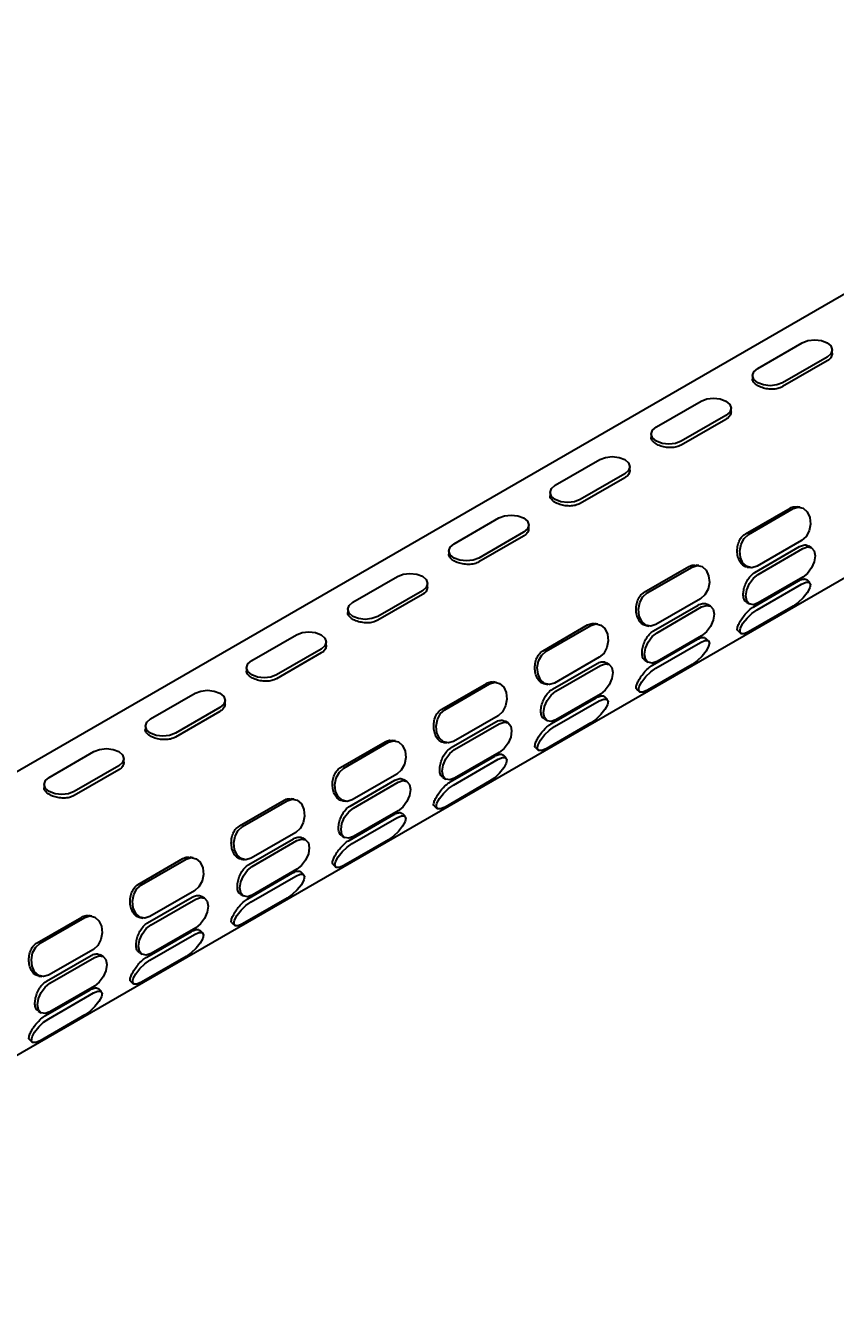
# Model space of a CAD drawing. Extents: x 0 to 2043, y 0 to 1272.
# Drawn here: x 1257.3 to 1372.7, y 874.4 to 1057.9 of the extents above; entities that cross this region are included whole.
import ezdxf

# ---------------------------------------------------------------- set-up
doc = ezdxf.new("R2010")
doc.units = 0
doc.header["$LTSCALE"] = 10
doc.header["$MEASUREMENT"] = 0
doc.header["$PDMODE"] = 3
doc.header["$PDSIZE"] = -10
doc.layers.get('0').update_dxf_attribs({"linetype": 'CONTINUOUS'})
doc.layers.get('DEFPOINTS').update_dxf_attribs({"linetype": 'CONTINUOUS'})
doc.styles.add('Daelim Dimension', font='')
doc.styles.get('Daelim Dimension').set_extended_font_data('나눔고딕')
doc.dimstyles.new('DEFAULT', dxfattribs={"dimscale": 2, "dimtxt": 2, "dimasz": 2, "dimexe": 0, "dimexo": 2, "dimgap": 1, "dimtad": 1, "dimdec": 0, "dimzin": 9, "dimdsep": 46, "dimtxsty": 'Daelim Dimension', "dimcen": 0.5, "dimclrd": 5, "dimclre": 5, "dimclrt": 256, "dimadec": 1, "dimazin": 0, "dimtfac": 1, "dimtdec": 0, "dimtix": 1, "dimtmove": 0, "dimatfit": 3, "dimfxl": 1, "dimtolj": 1, "dimtzin": 1, "dimlwd": 9, "dimlwe": 9, "dimarcsym": 0})

# ---------------------------------------------------------------- blocks, each defined once
blk = doc.blocks.new('*D13')
at = {"color": 5, "linetype": 'ByBlock', "lineweight": 9, "ltscale": 0.5, "transparency": 16777216}
for p, q in [((1430.47, 1133.97), (1430.47, 1120.71)), ((1707.92, 1133.97), (1707.92, 1120.71)), ((1434.47, 1120.71), (1703.92, 1120.71))]:
    blk.add_line(p, q, dxfattribs=at)
at = {"color": 5, "lineweight": 9, "transparency": 16777216}
for p, q in [((304.4, 878.45), (304.4, 964.57)), ((308.4, 964.57), (557.4, 964.57)), ((561.4, 882.01), (561.4, 964.57))]:
    blk.add_line(p, q, dxfattribs=at)
at = {"color": 5, "ltscale": 0.5, "transparency": 16777216}
for points in [[(1434.47, 1121.38), (1434.47, 1120.05), (1430.47, 1120.71)], [(1703.92, 1121.38), (1703.92, 1120.05), (1707.92, 1120.71)]]:
    blk.add_solid(points, dxfattribs=at)
at = {"color": 5, "transparency": 16777216}
for points in [[(308.4, 965.24), (308.4, 963.9), (304.4, 964.57)], [(557.4, 965.24), (557.4, 963.9), (561.4, 964.57)]]:
    blk.add_solid(points, dxfattribs=at)
at = {"layer": 'DEFPOINTS', "color": 0, "ltscale": 0.5, "transparency": 16777216}
for p in [(1430.47, 1137.97), (1707.92, 1137.97), (1707.92, 1120.71)]:
    blk.add_point(p, dxfattribs=at)
at = {"layer": 'DEFPOINTS', "color": 0, "transparency": 16777216}
for p in [(561.4, 964.57), (561.4, 878.01), (304.4, 874.45)]:
    blk.add_point(p, dxfattribs=at)
at = {"ltscale": 0.5, "transparency": 16777216, "insert": (1569.19, 1124.99), "char_height": 4, "attachment_point": 5, "style": 'Daelim Dimension'}
blk.add_mtext('\\A1;277.4', dxfattribs=at)
at = {"color": 7, "transparency": 16777216, "insert": (432.9, 977.46), "char_height": 20, "attachment_point": 5, "style": 'Daelim Dimension'}
blk.add_mtext('\\A1;257', dxfattribs=at)

msp = doc.modelspace()

# ---------------------------------------------------------------- linework, layer by layer
at = {"color": 7, "linetype": 'Continuous', "lineweight": 25}
for p, q in [((1395.31, 1031.93), (1222.31, 932.06)), ((1361.59, 1009), (1367.95, 1012.67)), ((1372.22, 1011.17), (1372.22, 1011.65)), ((1371.49, 1010.63), (1365.13, 1006.96)), ((1371.49, 1010.08), (1365.13, 1006.41)), ((1360.86, 1007.98), (1360.86, 1007.5)), ((1347.16, 1000.67), (1353.53, 1004.35)), ((1357.8, 1002.85), (1357.8, 1003.33)), ((1239.81, 901.75), (1412.81, 1001.62)), ((1357.06, 1002.31), (1350.7, 998.63)), ((1357.06, 1001.75), (1350.7, 998.08)), ((1346.43, 999.65), (1346.43, 999.17)), ((1332.74, 992.35), (1339.1, 996.02)), ((1343.37, 994.52), (1343.37, 995)), ((1342.64, 993.98), (1336.28, 990.31)), ((1342.64, 993.42), (1336.28, 989.75)), ((1332.01, 991.32), (1332.01, 990.84)), ((1359.84, 985.42), (1366.2, 989.09)), ((1360.29, 985.35), (1366.65, 989.02)), ((1367.65, 989.22), (1367.23, 989.29)), ((1318.31, 984.02), (1324.68, 987.69)), ((1328.21, 985.65), (1321.85, 981.98)), ((1328.21, 985.1), (1321.85, 981.42)), ((1328.95, 986.19), (1328.95, 986.67)), ((1361.18, 979.93), (1367.55, 983.6)), ((1367.86, 984.49), (1361.5, 980.81)), ((1361.66, 979.65), (1368.03, 983.32)), ((1369.28, 983.45), (1368.86, 983.69)), ((1317.58, 983), (1317.58, 982.52)), ((1345.41, 977.09), (1351.78, 980.76)), ((1345.86, 977.02), (1352.23, 980.69)), ((1353.22, 980.9), (1352.8, 980.96)), ((1360.09, 980.68), (1360.51, 980.61)), ((1303.89, 975.69), (1310.25, 979.36)), ((1314.52, 977.86), (1314.52, 978.34)), ((1361.05, 975.04), (1367.41, 978.72)), ((1361.5, 974.59), (1367.86, 978.27)), ((1368.03, 979.24), (1361.66, 975.57)), ((1369.03, 978.47), (1368.65, 978.85)), ((1313.79, 977.32), (1307.43, 973.65)), ((1313.79, 976.77), (1307.43, 973.1)), ((1353.44, 976.16), (1347.07, 972.48)), ((1303.16, 974.67), (1303.16, 974.19)), ((1346.76, 971.6), (1353.12, 975.27)), ((1347.24, 971.32), (1353.6, 975)), ((1354.85, 975.12), (1354.43, 975.36)), ((1360, 975.68), (1360.41, 975.44)), ((1366.66, 975.13), (1360.29, 971.45)), ((1330.99, 968.76), (1337.35, 972.44)), ((1331.44, 968.69), (1337.8, 972.37)), ((1338.8, 972.57), (1338.38, 972.63)), ((1345.66, 972.35), (1346.08, 972.28)), ((1289.46, 967.36), (1295.83, 971.04)), ((1346.62, 966.72), (1352.99, 970.39)), ((1353.6, 970.91), (1347.24, 967.24)), ((1354.6, 970.14), (1354.22, 970.52)), ((1358.75, 971.63), (1359.13, 971.25)), ((1299.36, 969), (1293, 965.32)), ((1300.1, 969.54), (1300.1, 970.02)), ((1347.08, 966.27), (1353.44, 969.94)), ((1299.36, 968.44), (1293, 964.77)), ((1332.33, 963.27), (1338.7, 966.95)), ((1339.01, 967.83), (1332.65, 964.16)), ((1332.81, 963), (1339.18, 966.67)), ((1340.43, 966.79), (1340.01, 967.03)), ((1345.57, 967.36), (1345.99, 967.12)), ((1352.23, 966.8), (1345.87, 963.13)), ((1288.73, 966.34), (1288.73, 965.86)), ((1316.56, 960.44), (1322.93, 964.11)), ((1317.01, 960.36), (1323.38, 964.04)), ((1324.37, 964.24), (1323.95, 964.31)), ((1331.24, 964.02), (1331.66, 963.95)), ((1344.33, 963.3), (1344.71, 962.93)), ((1275.04, 959.04), (1281.4, 962.71)), ((1285.67, 961.21), (1285.67, 961.69)), ((1332.2, 958.39), (1338.56, 962.06)), ((1332.65, 957.94), (1339.01, 961.61)), ((1339.18, 962.59), (1332.81, 958.91)), ((1340.18, 961.81), (1339.8, 962.19)), ((1284.94, 960.67), (1278.58, 957)), ((1284.94, 960.11), (1278.58, 956.44)), ((1324.59, 959.5), (1318.22, 955.83)), ((1274.31, 958.02), (1274.31, 957.53)), ((1317.91, 954.95), (1324.27, 958.62)), ((1318.39, 954.67), (1324.75, 958.34)), ((1326, 958.47), (1325.58, 958.71)), ((1331.15, 959.03), (1331.56, 958.79)), ((1337.81, 958.47), (1331.44, 954.8)), ((1302.14, 952.11), (1308.5, 955.78)), ((1302.59, 952.04), (1308.95, 955.71)), ((1309.95, 955.91), (1309.53, 955.98)), ((1316.81, 955.69), (1317.23, 955.63)), ((1260.61, 950.71), (1266.98, 954.38)), ((1324.75, 954.26), (1318.39, 950.59)), ((1325.75, 953.49), (1325.37, 953.86)), ((1329.9, 954.98), (1330.28, 954.6)), ((1270.51, 952.34), (1264.15, 948.67)), ((1271.25, 952.88), (1271.25, 953.36)), ((1317.77, 950.06), (1324.14, 953.74)), ((1318.23, 949.61), (1324.59, 953.29)), ((1270.51, 951.79), (1264.15, 948.11)), ((1303.48, 946.62), (1309.85, 950.29)), ((1310.16, 951.18), (1303.8, 947.5)), ((1311.58, 950.14), (1311.16, 950.38)), ((1316.72, 950.7), (1317.14, 950.46)), ((1323.38, 950.15), (1317.02, 946.47)), ((1259.88, 949.69), (1259.88, 949.21)), ((1303.96, 946.34), (1310.33, 950.01)), ((1287.71, 943.78), (1294.08, 947.45)), ((1288.16, 943.71), (1294.53, 947.38)), ((1295.52, 947.59), (1295.1, 947.65)), ((1302.39, 947.37), (1302.81, 947.3)), ((1315.48, 946.65), (1315.86, 946.27)), ((1303.35, 941.73), (1309.71, 945.41)), ((1303.8, 941.28), (1310.16, 944.96)), ((1310.33, 945.93), (1303.96, 942.26)), ((1311.33, 945.16), (1310.95, 945.54)), ((1295.74, 942.85), (1289.37, 939.18)), ((1289.06, 938.29), (1295.42, 941.96)), ((1289.54, 938.01), (1295.9, 941.69)), ((1297.15, 941.81), (1296.73, 942.05)), ((1302.3, 942.37), (1302.71, 942.13)), ((1308.96, 941.82), (1302.59, 938.15)), ((1273.29, 935.45), (1279.65, 939.13)), ((1281.1, 939.26), (1280.68, 939.32)), ((1273.74, 935.38), (1280.1, 939.06)), ((1287.96, 939.04), (1288.38, 938.97)), ((1295.9, 937.6), (1289.54, 933.93)), ((1301.05, 938.32), (1301.43, 937.94)), ((1288.92, 933.41), (1295.29, 937.08)), ((1289.38, 932.96), (1295.74, 936.63)), ((1296.9, 936.83), (1296.52, 937.21)), ((1274.63, 929.96), (1281, 933.64)), ((1281.31, 934.52), (1274.95, 930.85)), ((1282.73, 933.48), (1282.31, 933.72)), ((1287.87, 934.05), (1288.29, 933.81)), ((1275.11, 929.69), (1281.48, 933.36)), ((1294.53, 933.49), (1288.17, 929.82)), ((1258.86, 927.13), (1265.23, 930.8)), ((1259.31, 927.06), (1265.68, 930.73)), ((1266.67, 930.93), (1266.25, 931)), ((1273.54, 930.71), (1273.96, 930.65)), ((1286.63, 929.99), (1287.01, 929.62)), ((1274.5, 925.08), (1280.86, 928.75)), ((1274.95, 924.63), (1281.31, 928.3)), ((1281.48, 929.28), (1275.11, 925.6)), ((1282.48, 928.5), (1282.1, 928.88)), ((1260.21, 921.64), (1266.57, 925.31)), ((1266.89, 926.19), (1260.52, 922.52)), ((1260.69, 921.36), (1267.05, 925.03)), ((1268.3, 925.16), (1267.88, 925.4)), ((1273.45, 925.72), (1273.86, 925.48)), ((1280.11, 925.16), (1273.74, 921.49)), ((1259.11, 922.38), (1259.53, 922.32)), ((1267.05, 920.95), (1260.69, 917.28)), ((1272.2, 921.67), (1272.58, 921.29)), ((1260.07, 916.75), (1266.44, 920.43)), ((1260.53, 916.3), (1266.89, 919.98)), ((1268.05, 920.18), (1267.67, 920.55)), ((1259.02, 917.39), (1259.44, 917.15)), ((1265.68, 916.84), (1259.32, 913.16)), ((1257.78, 913.34), (1258.16, 912.96))]:
    msp.add_line(p, q, dxfattribs=at)
at = {"color": 7, "linetype": 'Continuous', "lineweight": 25, "flags": 128}
for points in [[(1367.95, 1012.67), (1368.76, 1012.99), (1369.72, 1013.1), (1370.68, 1012.99), (1371.49, 1012.67), (1372.03, 1012.21), (1372.22, 1011.65), (1372.03, 1011.1), (1371.49, 1010.63)], [(1365.13, 1006.96), (1364.31, 1006.65), (1363.36, 1006.54), (1362.4, 1006.65), (1361.59, 1006.96), (1361.05, 1007.43), (1360.86, 1007.98), (1361.05, 1008.53), (1361.59, 1009)], [(1353.53, 1004.35), (1354.34, 1004.66), (1355.3, 1004.77), (1356.25, 1004.66), (1357.06, 1004.35), (1357.61, 1003.88), (1357.8, 1003.33), (1357.61, 1002.77), (1357.06, 1002.31)], [(1350.7, 998.63), (1349.89, 998.32), (1348.93, 998.21), (1347.98, 998.32), (1347.16, 998.63), (1346.62, 999.1), (1346.43, 999.65), (1346.62, 1000.2), (1347.16, 1000.67)], [(1339.1, 996.02), (1339.91, 996.33), (1340.87, 996.44), (1341.83, 996.33), (1342.64, 996.02), (1343.18, 995.55), (1343.37, 995), (1343.18, 994.45), (1342.64, 993.98)], [(1336.28, 990.31), (1335.46, 989.99), (1334.51, 989.88), (1333.55, 989.99), (1332.74, 990.3), (1332.2, 990.77), (1332.01, 991.33), (1332.2, 991.88), (1332.74, 992.35)], [(1366.65, 989.02), (1367.38, 989.24), (1368.08, 989.08), (1368.66, 988.56), (1369.03, 987.77), (1369.12, 986.83), (1368.94, 985.87), (1368.49, 985.05), (1367.86, 984.49)], [(1324.68, 987.69), (1325.49, 988), (1326.45, 988.11), (1327.4, 988.01), (1328.21, 987.69), (1328.76, 987.22), (1328.95, 986.67), (1328.76, 986.12), (1328.21, 985.65)], [(1361.5, 980.81), (1360.78, 980.59), (1360.07, 980.75), (1359.49, 981.27), (1359.13, 982.06), (1359.03, 983), (1359.22, 983.96), (1359.66, 984.78), (1360.29, 985.35)], [(1321.85, 981.98), (1321.04, 981.67), (1320.08, 981.56), (1319.13, 981.66), (1318.31, 981.98), (1317.77, 982.45), (1317.58, 983), (1317.77, 983.55), (1318.31, 984.02)], [(1368.03, 983.32), (1368.7, 983.56), (1369.28, 983.45), (1369.66, 983.01), (1369.79, 982.3), (1369.66, 981.44), (1369.28, 980.56), (1368.7, 979.79), (1368.03, 979.24)], [(1310.25, 979.36), (1311.06, 979.68), (1312.02, 979.79), (1312.98, 979.68), (1313.79, 979.37), (1314.33, 978.9), (1314.52, 978.34), (1314.33, 977.79), (1313.79, 977.32)], [(1352.23, 980.69), (1352.95, 980.91), (1353.66, 980.75), (1354.24, 980.24), (1354.6, 979.45), (1354.7, 978.5), (1354.51, 977.54), (1354.07, 976.72), (1353.44, 976.16)], [(1361.66, 975.57), (1360.99, 975.33), (1360.41, 975.44), (1360.03, 975.88), (1359.9, 976.59), (1360.03, 977.45), (1360.41, 978.33), (1360.99, 979.1), (1361.66, 979.65)], [(1367.86, 978.27), (1368.5, 978.54), (1368.94, 978.53), (1369.12, 978.24), (1369.03, 977.72), (1368.66, 977.04), (1368.08, 976.31), (1367.38, 975.64), (1366.66, 975.13)], [(1347.07, 972.48), (1346.35, 972.27), (1345.65, 972.43), (1345.07, 972.94), (1344.7, 973.73), (1344.6, 974.68), (1344.79, 975.63), (1345.23, 976.46), (1345.86, 977.02)], [(1307.43, 973.65), (1306.61, 973.34), (1305.66, 973.23), (1304.7, 973.34), (1303.89, 973.65), (1303.35, 974.12), (1303.16, 974.67), (1303.35, 975.22), (1303.89, 975.69)], [(1353.6, 975), (1354.28, 975.23), (1354.85, 975.12), (1355.24, 974.68), (1355.37, 973.98), (1355.24, 973.12), (1354.85, 972.23), (1354.28, 971.46), (1353.6, 970.91)], [(1360.29, 971.45), (1359.66, 971.18), (1359.22, 971.19), (1359.03, 971.48), (1359.13, 972), (1359.49, 972.68), (1360.07, 973.41), (1360.78, 974.08), (1361.5, 974.59)], [(1337.8, 972.37), (1338.53, 972.58), (1339.23, 972.42), (1339.81, 971.91), (1340.18, 971.12), (1340.27, 970.17), (1340.09, 969.22), (1339.64, 968.39), (1339.01, 967.83)], [(1295.83, 971.04), (1296.64, 971.35), (1297.6, 971.46), (1298.55, 971.35), (1299.36, 971.04), (1299.91, 970.57), (1300.1, 970.02), (1299.91, 969.47), (1299.36, 969)], [(1347.24, 967.24), (1346.56, 967), (1345.99, 967.12), (1345.61, 967.56), (1345.47, 968.26), (1345.6, 969.12), (1345.99, 970), (1346.56, 970.78), (1347.24, 971.32)], [(1332.65, 964.16), (1331.93, 963.94), (1331.22, 964.1), (1330.64, 964.61), (1330.28, 965.4), (1330.18, 966.35), (1330.37, 967.31), (1330.81, 968.13), (1331.44, 968.69)], [(1353.44, 969.94), (1354.07, 970.21), (1354.51, 970.2), (1354.7, 969.91), (1354.6, 969.39), (1354.24, 968.71), (1353.66, 967.98), (1352.95, 967.31), (1352.23, 966.8)], [(1293, 965.32), (1292.19, 965.01), (1291.23, 964.9), (1290.28, 965.01), (1289.46, 965.32), (1288.92, 965.79), (1288.73, 966.34), (1288.92, 966.9), (1289.46, 967.36)], [(1339.18, 966.67), (1339.85, 966.9), (1340.43, 966.79), (1340.81, 966.35), (1340.94, 965.65), (1340.81, 964.79), (1340.43, 963.91), (1339.85, 963.13), (1339.18, 962.59)], [(1345.87, 963.13), (1345.24, 962.86), (1344.79, 962.87), (1344.61, 963.15), (1344.7, 963.68), (1345.07, 964.35), (1345.65, 965.09), (1346.35, 965.76), (1347.08, 966.27)], [(1281.4, 962.71), (1282.21, 963.02), (1283.17, 963.13), (1284.13, 963.02), (1284.94, 962.71), (1285.48, 962.24), (1285.67, 961.69), (1285.48, 961.14), (1284.94, 960.67)], [(1323.38, 964.04), (1324.1, 964.26), (1324.81, 964.1), (1325.39, 963.58), (1325.75, 962.79), (1325.85, 961.85), (1325.66, 960.89), (1325.22, 960.07), (1324.59, 959.5)], [(1332.81, 958.91), (1332.14, 958.68), (1331.56, 958.79), (1331.18, 959.23), (1331.05, 959.93), (1331.18, 960.79), (1331.56, 961.68), (1332.14, 962.45), (1332.81, 963)], [(1339.01, 961.61), (1339.65, 961.88), (1340.09, 961.88), (1340.27, 961.59), (1340.18, 961.06), (1339.81, 960.39), (1339.23, 959.66), (1338.53, 958.98), (1337.81, 958.47)], [(1318.22, 955.83), (1317.5, 955.61), (1316.8, 955.77), (1316.22, 956.29), (1315.85, 957.08), (1315.75, 958.02), (1315.94, 958.98), (1316.38, 959.8), (1317.01, 960.36)], [(1278.58, 957), (1277.76, 956.68), (1276.81, 956.57), (1275.85, 956.68), (1275.04, 957), (1274.5, 957.46), (1274.31, 958.02), (1274.5, 958.57), (1275.04, 959.04)], [(1324.75, 958.34), (1325.43, 958.58), (1326, 958.47), (1326.39, 958.02), (1326.52, 957.32), (1326.39, 956.46), (1326, 955.58), (1325.43, 954.81), (1324.75, 954.26)], [(1331.44, 954.8), (1330.81, 954.53), (1330.37, 954.54), (1330.18, 954.83), (1330.28, 955.35), (1330.64, 956.03), (1331.22, 956.76), (1331.93, 957.43), (1332.65, 957.94)], [(1308.95, 955.71), (1309.68, 955.93), (1310.38, 955.77), (1310.96, 955.25), (1311.33, 954.46), (1311.42, 953.52), (1311.24, 952.56), (1310.79, 951.74), (1310.16, 951.18)], [(1266.98, 954.38), (1267.79, 954.7), (1268.75, 954.81), (1269.7, 954.7), (1270.51, 954.38), (1271.06, 953.91), (1271.25, 953.36), (1271.06, 952.81), (1270.51, 952.34)], [(1318.39, 950.59), (1317.71, 950.35), (1317.14, 950.46), (1316.76, 950.9), (1316.62, 951.61), (1316.75, 952.47), (1317.14, 953.35), (1317.71, 954.12), (1318.39, 954.67)], [(1303.8, 947.5), (1303.08, 947.28), (1302.37, 947.45), (1301.79, 947.96), (1301.43, 948.75), (1301.33, 949.69), (1301.52, 950.65), (1301.96, 951.47), (1302.59, 952.04)], [(1324.59, 953.29), (1325.22, 953.56), (1325.66, 953.55), (1325.85, 953.26), (1325.75, 952.74), (1325.39, 952.06), (1324.81, 951.33), (1324.1, 950.66), (1323.38, 950.15)], [(1264.15, 948.67), (1263.34, 948.36), (1262.38, 948.25), (1261.43, 948.36), (1260.61, 948.67), (1260.07, 949.14), (1259.88, 949.69), (1260.07, 950.24), (1260.61, 950.71)], [(1310.33, 950.01), (1311, 950.25), (1311.58, 950.14), (1311.96, 949.7), (1312.09, 948.99), (1311.96, 948.13), (1311.58, 947.25), (1311, 946.48), (1310.33, 945.93)], [(1317.02, 946.47), (1316.39, 946.2), (1315.94, 946.21), (1315.76, 946.5), (1315.85, 947.02), (1316.22, 947.7), (1316.8, 948.43), (1317.5, 949.1), (1318.23, 949.61)], [(1294.53, 947.38), (1295.25, 947.6), (1295.96, 947.44), (1296.54, 946.93), (1296.9, 946.14), (1297, 945.19), (1296.81, 944.23), (1296.37, 943.41), (1295.74, 942.85)], [(1303.96, 942.26), (1303.29, 942.02), (1302.71, 942.13), (1302.33, 942.58), (1302.2, 943.28), (1302.33, 944.14), (1302.71, 945.02), (1303.29, 945.8), (1303.96, 946.34)], [(1310.16, 944.96), (1310.8, 945.23), (1311.24, 945.22), (1311.43, 944.93), (1311.33, 944.41), (1310.96, 943.73), (1310.38, 943), (1309.68, 942.33), (1308.96, 941.82)], [(1289.37, 939.18), (1288.65, 938.96), (1287.95, 939.12), (1287.37, 939.63), (1287, 940.42), (1286.9, 941.37), (1287.09, 942.32), (1287.53, 943.15), (1288.16, 943.71)], [(1295.9, 941.69), (1296.58, 941.92), (1297.15, 941.81), (1297.54, 941.37), (1297.67, 940.67), (1297.54, 939.81), (1297.15, 938.92), (1296.58, 938.15), (1295.9, 937.6)], [(1302.59, 938.15), (1301.96, 937.87), (1301.52, 937.88), (1301.33, 938.17), (1301.43, 938.69), (1301.79, 939.37), (1302.37, 940.1), (1303.08, 940.77), (1303.8, 941.28)], [(1280.1, 939.06), (1280.83, 939.27), (1281.53, 939.11), (1282.11, 938.6), (1282.48, 937.81), (1282.57, 936.86), (1282.39, 935.91), (1281.94, 935.08), (1281.31, 934.52)], [(1289.54, 933.93), (1288.86, 933.7), (1288.29, 933.81), (1287.91, 934.25), (1287.77, 934.95), (1287.9, 935.81), (1288.29, 936.69), (1288.86, 937.47), (1289.54, 938.01)], [(1295.74, 936.63), (1296.37, 936.9), (1296.81, 936.89), (1297, 936.6), (1296.9, 936.08), (1296.54, 935.4), (1295.96, 934.67), (1295.25, 934), (1294.53, 933.49)], [(1274.95, 930.85), (1274.23, 930.63), (1273.52, 930.79), (1272.94, 931.3), (1272.58, 932.09), (1272.48, 933.04), (1272.67, 934), (1273.11, 934.82), (1273.74, 935.38)], [(1281.48, 933.36), (1282.15, 933.6), (1282.73, 933.48), (1283.11, 933.04), (1283.25, 932.34), (1283.11, 931.48), (1282.73, 930.6), (1282.15, 929.82), (1281.48, 929.28)], [(1288.17, 929.82), (1287.54, 929.55), (1287.09, 929.56), (1286.91, 929.84), (1287, 930.37), (1287.37, 931.05), (1287.95, 931.78), (1288.65, 932.45), (1289.38, 932.96)], [(1265.68, 930.73), (1266.4, 930.95), (1267.11, 930.79), (1267.69, 930.27), (1268.05, 929.48), (1268.15, 928.54), (1267.96, 927.58), (1267.52, 926.76), (1266.89, 926.19)], [(1275.11, 925.6), (1274.44, 925.37), (1273.86, 925.48), (1273.48, 925.92), (1273.35, 926.62), (1273.48, 927.48), (1273.86, 928.37), (1274.44, 929.14), (1275.11, 929.69)], [(1281.31, 928.3), (1281.95, 928.57), (1282.39, 928.57), (1282.58, 928.28), (1282.48, 927.75), (1282.11, 927.08), (1281.53, 926.35), (1280.83, 925.67), (1280.11, 925.16)], [(1260.52, 922.52), (1259.8, 922.3), (1259.1, 922.46), (1258.52, 922.98), (1258.15, 923.77), (1258.06, 924.71), (1258.24, 925.67), (1258.68, 926.49), (1259.31, 927.06)], [(1267.05, 925.03), (1267.73, 925.27), (1268.3, 925.16), (1268.69, 924.72), (1268.82, 924.01), (1268.69, 923.15), (1268.3, 922.27), (1267.73, 921.5), (1267.05, 920.95)], [(1273.74, 921.49), (1273.11, 921.22), (1272.67, 921.23), (1272.48, 921.52), (1272.58, 922.04), (1272.94, 922.72), (1273.52, 923.45), (1274.23, 924.12), (1274.95, 924.63)], [(1260.69, 917.28), (1260.01, 917.04), (1259.44, 917.15), (1259.06, 917.59), (1258.92, 918.3), (1259.05, 919.16), (1259.44, 920.04), (1260.01, 920.81), (1260.69, 921.36)], [(1266.89, 919.98), (1267.52, 920.25), (1267.96, 920.24), (1268.15, 919.95), (1268.05, 919.43), (1267.69, 918.75), (1267.11, 918.02), (1266.4, 917.35), (1265.68, 916.84)], [(1259.32, 913.16), (1258.69, 912.89), (1258.24, 912.9), (1258.06, 913.19), (1258.15, 913.71), (1258.52, 914.39), (1259.1, 915.12), (1259.8, 915.79), (1260.53, 916.3)]]:
    msp.add_lwpolyline(points, dxfattribs=at)
at = {"color": 7, "linetype": 'Continuous', "lineweight": 25}
for points, knots in [([(1372.22, 1011.17), (1372.19, 1011), (1372.14, 1010.64), (1371.81, 1010.28), (1371.55, 1010.12), (1371.49, 1010.08)], [0, 0, 0, 0, 0.422874, 0.853045, 1, 1, 1, 1]), ([(1365.13, 1006.41), (1364.91, 1006.31), (1364.47, 1006.11), (1363.65, 1006.02), (1362.8, 1006.1), (1362.01, 1006.32), (1361.36, 1006.66), (1360.98, 1007.06), (1360.81, 1007.35), (1360.86, 1007.5), (1360.86, 1007.5)], [0, 0, 0, 0, 0.142194, 0.284353, 0.427427, 0.571112, 0.71381, 0.855477, 0.997646, 1, 1, 1, 1]), ([(1357.79, 1002.85), (1357.77, 1002.67), (1357.72, 1002.32), (1357.39, 1001.95), (1357.13, 1001.79), (1357.06, 1001.75)], [0, 0, 0, 0, 0.422874, 0.853045, 1, 1, 1, 1]), ([(1350.7, 998.08), (1350.48, 997.98), (1350.05, 997.78), (1349.22, 997.69), (1348.37, 997.77), (1347.58, 998), (1346.94, 998.33), (1346.55, 998.73), (1346.39, 999.02), (1346.43, 999.17), (1346.43, 999.17)], [0, 0, 0, 0, 0.1421943, 0.2843534, 0.4274275, 0.571112, 0.7138096, 0.8554773, 0.9976459, 1, 1, 1, 1]), ([(1343.37, 994.52), (1343.34, 994.34), (1343.29, 993.99), (1342.96, 993.63), (1342.7, 993.47), (1342.64, 993.42)], [0, 0, 0, 0, 0.422874, 0.853045, 1, 1, 1, 1]), ([(1336.28, 989.75), (1336.06, 989.65), (1335.62, 989.45), (1334.8, 989.37), (1333.95, 989.44), (1333.16, 989.67), (1332.51, 990), (1332.13, 990.4), (1331.96, 990.7), (1332.01, 990.84), (1332.01, 990.84)], [0, 0, 0, 0, 0.142194, 0.284353, 0.427427, 0.571112, 0.71381, 0.855477, 0.997646, 1, 1, 1, 1]), ([(1366.2, 989.09), (1366.41, 989.19), (1366.74, 989.35), (1367.09, 989.28), (1367.22, 989.26)], [0, 0, 0, 0, 0.622317, 1, 1, 1, 1]), ([(1328.94, 986.19), (1328.92, 986.02), (1328.87, 985.66), (1328.54, 985.3), (1328.28, 985.14), (1328.21, 985.1)], [0, 0, 0, 0, 0.422874, 0.853045, 1, 1, 1, 1]), ([(1360.09, 980.71), (1360.02, 980.71), (1359.74, 980.72), (1359.34, 981.03), (1358.94, 981.6), (1358.71, 982.35), (1358.65, 983.19), (1358.79, 984.03), (1359.12, 984.77), (1359.51, 985.21), (1359.77, 985.38), (1359.84, 985.42)], [0, 0, 0, 0, 0.050547, 0.180011, 0.310028, 0.439151, 0.567342, 0.695987, 0.825775, 0.955637, 1, 1, 1, 1]), ([(1367.55, 983.6), (1367.74, 983.69), (1368.14, 983.86), (1368.61, 983.85), (1368.79, 983.7), (1368.84, 983.66)], [0, 0, 0, 0, 0.426778, 0.853451, 1, 1, 1, 1]), ([(1321.85, 981.42), (1321.63, 981.32), (1321.2, 981.12), (1320.37, 981.04), (1319.52, 981.12), (1318.73, 981.34), (1318.09, 981.67), (1317.7, 982.08), (1317.54, 982.37), (1317.58, 982.51), (1317.58, 982.52)], [0, 0, 0, 0, 0.142194, 0.284353, 0.427427, 0.571112, 0.71381, 0.855477, 0.997646, 1, 1, 1, 1]), ([(1351.78, 980.76), (1351.98, 980.86), (1352.32, 981.02), (1352.67, 980.95), (1352.8, 980.93)], [0, 0, 0, 0, 0.622317, 1, 1, 1, 1]), ([(1360.01, 975.71), (1359.93, 975.76), (1359.72, 975.88), (1359.56, 976.34), (1359.52, 977.01), (1359.66, 977.78), (1359.97, 978.57), (1360.41, 979.29), (1360.85, 979.72), (1361.11, 979.89), (1361.18, 979.93)], [0, 0, 0, 0, 0.094205, 0.237827, 0.380462, 0.522068, 0.664174, 0.807544, 0.950994, 1, 1, 1, 1]), ([(1314.52, 977.86), (1314.49, 977.69), (1314.44, 977.33), (1314.11, 976.97), (1313.85, 976.81), (1313.79, 976.77)], [0, 0, 0, 0, 0.422874, 0.853045, 1, 1, 1, 1]), ([(1367.41, 978.72), (1367.61, 978.81), (1367.99, 979), (1368.43, 979.01), (1368.57, 978.88), (1368.63, 978.82)], [0, 0, 0, 0, 0.3687303, 0.7373689, 1, 1, 1, 1]), ([(1345.67, 972.38), (1345.59, 972.38), (1345.32, 972.4), (1344.91, 972.71), (1344.52, 973.27), (1344.28, 974.03), (1344.23, 974.86), (1344.36, 975.7), (1344.69, 976.44), (1345.08, 976.88), (1345.35, 977.05), (1345.41, 977.09)], [0, 0, 0, 0, 0.050547, 0.180011, 0.310028, 0.439151, 0.567342, 0.695987, 0.825775, 0.955637, 1, 1, 1, 1]), ([(1307.43, 973.1), (1307.21, 973), (1306.77, 972.8), (1305.95, 972.71), (1305.1, 972.79), (1304.31, 973.01), (1303.66, 973.35), (1303.28, 973.75), (1303.11, 974.04), (1303.16, 974.19), (1303.16, 974.19)], [0, 0, 0, 0, 0.142194, 0.284353, 0.427427, 0.571112, 0.71381, 0.855477, 0.997646, 1, 1, 1, 1]), ([(1353.12, 975.27), (1353.32, 975.36), (1353.72, 975.54), (1354.18, 975.52), (1354.37, 975.37), (1354.42, 975.33)], [0, 0, 0, 0, 0.426778, 0.853451, 1, 1, 1, 1]), ([(1358.77, 971.65), (1358.75, 971.66), (1358.65, 971.71), (1358.68, 971.99), (1358.84, 972.49), (1359.19, 973.13), (1359.66, 973.8), (1360.23, 974.44), (1360.71, 974.84), (1360.98, 975), (1361.05, 975.04)], [0, 0, 0, 0, 0.0440882, 0.1956562, 0.3461832, 0.4956238, 0.6455927, 0.7968954, 0.9482828, 1, 1, 1, 1]), ([(1337.35, 972.44), (1337.56, 972.53), (1337.89, 972.69), (1338.24, 972.63), (1338.37, 972.6)], [0, 0, 0, 0, 0.622317, 1, 1, 1, 1]), ([(1345.59, 967.38), (1345.5, 967.43), (1345.29, 967.55), (1345.13, 968.01), (1345.1, 968.68), (1345.24, 969.46), (1345.54, 970.25), (1345.99, 970.96), (1346.42, 971.39), (1346.69, 971.56), (1346.76, 971.6)], [0, 0, 0, 0, 0.094205, 0.237827, 0.380462, 0.522068, 0.664174, 0.807544, 0.950994, 1, 1, 1, 1]), ([(1352.99, 970.39), (1353.18, 970.48), (1353.57, 970.67), (1354, 970.69), (1354.14, 970.55), (1354.2, 970.5)], [0, 0, 0, 0, 0.3687303, 0.7373689, 1, 1, 1, 1]), ([(1300.09, 969.54), (1300.07, 969.36), (1300.02, 969.01), (1299.69, 968.64), (1299.43, 968.48), (1299.36, 968.44)], [0, 0, 0, 0, 0.422874, 0.853045, 1, 1, 1, 1]), ([(1331.24, 964.05), (1331.17, 964.06), (1330.89, 964.07), (1330.49, 964.38), (1330.09, 964.94), (1329.86, 965.7), (1329.8, 966.54), (1329.94, 967.37), (1330.27, 968.11), (1330.66, 968.55), (1330.92, 968.72), (1330.99, 968.76)], [0, 0, 0, 0, 0.050547, 0.180011, 0.310028, 0.439151, 0.567342, 0.695987, 0.825775, 0.955637, 1, 1, 1, 1]), ([(1338.7, 966.95), (1338.89, 967.03), (1339.29, 967.21), (1339.76, 967.19), (1339.94, 967.04), (1339.99, 967.01)], [0, 0, 0, 0, 0.426778, 0.853451, 1, 1, 1, 1]), ([(1344.35, 963.32), (1344.33, 963.33), (1344.23, 963.38), (1344.25, 963.67), (1344.42, 964.17), (1344.76, 964.8), (1345.23, 965.47), (1345.8, 966.11), (1346.29, 966.51), (1346.56, 966.68), (1346.62, 966.72)], [0, 0, 0, 0, 0.0440882, 0.1956562, 0.3461832, 0.4956238, 0.6455927, 0.7968954, 0.9482828, 1, 1, 1, 1]), ([(1293, 964.77), (1292.78, 964.67), (1292.35, 964.47), (1291.52, 964.39), (1290.67, 964.46), (1289.88, 964.69), (1289.24, 965.02), (1288.85, 965.42), (1288.69, 965.71), (1288.73, 965.86), (1288.73, 965.86)], [0, 0, 0, 0, 0.142194, 0.284353, 0.427427, 0.571112, 0.71381, 0.855477, 0.997646, 1, 1, 1, 1]), ([(1322.93, 964.11), (1323.13, 964.21), (1323.47, 964.36), (1323.82, 964.3), (1323.95, 964.27)], [0, 0, 0, 0, 0.622317, 1, 1, 1, 1]), ([(1331.16, 959.06), (1331.08, 959.1), (1330.87, 959.22), (1330.71, 959.68), (1330.67, 960.35), (1330.81, 961.13), (1331.12, 961.92), (1331.56, 962.63), (1332, 963.07), (1332.26, 963.23), (1332.33, 963.27)], [0, 0, 0, 0, 0.094205, 0.237827, 0.380462, 0.522068, 0.664174, 0.807544, 0.950994, 1, 1, 1, 1]), ([(1285.67, 961.21), (1285.64, 961.03), (1285.59, 960.68), (1285.26, 960.32), (1285, 960.16), (1284.94, 960.11)], [0, 0, 0, 0, 0.422874, 0.853045, 1, 1, 1, 1]), ([(1338.56, 962.06), (1338.76, 962.16), (1339.14, 962.34), (1339.58, 962.36), (1339.72, 962.23), (1339.78, 962.17)], [0, 0, 0, 0, 0.36873, 0.737369, 1, 1, 1, 1]), ([(1316.82, 955.73), (1316.74, 955.73), (1316.47, 955.74), (1316.06, 956.05), (1315.67, 956.61), (1315.43, 957.37), (1315.38, 958.21), (1315.51, 959.05), (1315.84, 959.78), (1316.23, 960.23), (1316.5, 960.39), (1316.56, 960.44)], [0, 0, 0, 0, 0.0505475, 0.1800114, 0.3100276, 0.4391508, 0.5673421, 0.6959866, 0.8257752, 0.9556366, 1, 1, 1, 1]), ([(1278.58, 956.44), (1278.36, 956.34), (1277.92, 956.14), (1277.1, 956.06), (1276.25, 956.13), (1275.46, 956.36), (1274.81, 956.69), (1274.43, 957.09), (1274.26, 957.39), (1274.31, 957.53), (1274.31, 957.53)], [0, 0, 0, 0, 0.142194, 0.284353, 0.427427, 0.571112, 0.71381, 0.855477, 0.997646, 1, 1, 1, 1]), ([(1324.27, 958.62), (1324.47, 958.71), (1324.87, 958.88), (1325.33, 958.86), (1325.52, 958.72), (1325.57, 958.68)], [0, 0, 0, 0, 0.426778, 0.853451, 1, 1, 1, 1]), ([(1329.92, 955), (1329.9, 955.01), (1329.8, 955.05), (1329.83, 955.34), (1329.99, 955.84), (1330.34, 956.47), (1330.81, 957.15), (1331.38, 957.78), (1331.86, 958.18), (1332.13, 958.35), (1332.2, 958.39)], [0, 0, 0, 0, 0.044088, 0.195656, 0.346183, 0.495624, 0.645593, 0.796895, 0.948283, 1, 1, 1, 1]), ([(1308.5, 955.78), (1308.71, 955.88), (1309.04, 956.04), (1309.39, 955.97), (1309.52, 955.95)], [0, 0, 0, 0, 0.622317, 1, 1, 1, 1]), ([(1316.74, 950.73), (1316.65, 950.78), (1316.44, 950.9), (1316.28, 951.36), (1316.25, 952.02), (1316.39, 952.8), (1316.69, 953.59), (1317.14, 954.3), (1317.57, 954.74), (1317.84, 954.9), (1317.91, 954.95)], [0, 0, 0, 0, 0.094205, 0.237827, 0.380462, 0.522068, 0.664174, 0.807544, 0.950994, 1, 1, 1, 1]), ([(1324.14, 953.74), (1324.33, 953.83), (1324.72, 954.01), (1325.15, 954.03), (1325.29, 953.9), (1325.35, 953.84)], [0, 0, 0, 0, 0.3687303, 0.7373689, 1, 1, 1, 1]), ([(1271.24, 952.88), (1271.22, 952.71), (1271.17, 952.35), (1270.84, 951.99), (1270.58, 951.83), (1270.51, 951.79)], [0, 0, 0, 0, 0.422874, 0.853045, 1, 1, 1, 1]), ([(1302.39, 947.4), (1302.32, 947.4), (1302.04, 947.42), (1301.64, 947.72), (1301.24, 948.29), (1301.01, 949.04), (1300.95, 949.88), (1301.09, 950.72), (1301.42, 951.46), (1301.81, 951.9), (1302.07, 952.07), (1302.14, 952.11)], [0, 0, 0, 0, 0.050547, 0.180011, 0.310028, 0.439151, 0.567342, 0.695987, 0.825775, 0.955637, 1, 1, 1, 1]), ([(1309.85, 950.29), (1310.04, 950.38), (1310.44, 950.55), (1310.91, 950.54), (1311.09, 950.39), (1311.14, 950.35)], [0, 0, 0, 0, 0.426778, 0.853451, 1, 1, 1, 1]), ([(1264.15, 948.11), (1263.93, 948.01), (1263.5, 947.81), (1262.67, 947.73), (1261.82, 947.81), (1261.03, 948.03), (1260.39, 948.37), (1260, 948.77), (1259.84, 949.06), (1259.88, 949.2), (1259.88, 949.21)], [0, 0, 0, 0, 0.142194, 0.284353, 0.427427, 0.571112, 0.71381, 0.855477, 0.997646, 1, 1, 1, 1]), ([(1315.5, 946.67), (1315.48, 946.68), (1315.38, 946.72), (1315.4, 947.01), (1315.57, 947.51), (1315.91, 948.14), (1316.38, 948.82), (1316.95, 949.45), (1317.44, 949.86), (1317.71, 950.02), (1317.77, 950.06)], [0, 0, 0, 0, 0.044088, 0.195656, 0.346183, 0.495624, 0.645593, 0.796895, 0.948283, 1, 1, 1, 1]), ([(1294.08, 947.45), (1294.28, 947.55), (1294.62, 947.71), (1294.97, 947.64), (1295.1, 947.62)], [0, 0, 0, 0, 0.622317, 1, 1, 1, 1]), ([(1302.31, 942.4), (1302.23, 942.45), (1302.02, 942.57), (1301.86, 943.03), (1301.82, 943.7), (1301.96, 944.47), (1302.27, 945.27), (1302.71, 945.98), (1303.15, 946.41), (1303.41, 946.58), (1303.48, 946.62)], [0, 0, 0, 0, 0.094205, 0.237827, 0.380462, 0.522068, 0.664174, 0.807544, 0.950994, 1, 1, 1, 1]), ([(1309.71, 945.41), (1309.91, 945.5), (1310.29, 945.69), (1310.73, 945.7), (1310.87, 945.57), (1310.93, 945.51)], [0, 0, 0, 0, 0.36873, 0.737369, 1, 1, 1, 1]), ([(1287.97, 939.07), (1287.89, 939.07), (1287.62, 939.09), (1287.21, 939.4), (1286.82, 939.96), (1286.58, 940.72), (1286.53, 941.55), (1286.67, 942.39), (1286.99, 943.13), (1287.38, 943.57), (1287.65, 943.74), (1287.71, 943.78)], [0, 0, 0, 0, 0.050547, 0.180011, 0.310028, 0.439151, 0.567342, 0.695987, 0.825775, 0.955637, 1, 1, 1, 1]), ([(1295.42, 941.96), (1295.62, 942.05), (1296.02, 942.23), (1296.48, 942.21), (1296.67, 942.06), (1296.72, 942.03)], [0, 0, 0, 0, 0.426778, 0.853451, 1, 1, 1, 1]), ([(1301.07, 938.34), (1301.05, 938.35), (1300.95, 938.4), (1300.98, 938.69), (1301.14, 939.18), (1301.49, 939.82), (1301.96, 940.49), (1302.53, 941.13), (1303.01, 941.53), (1303.28, 941.69), (1303.35, 941.73)], [0, 0, 0, 0, 0.0440882, 0.1956562, 0.3461832, 0.4956238, 0.6455927, 0.7968954, 0.9482828, 1, 1, 1, 1]), ([(1279.65, 939.13), (1279.86, 939.23), (1280.19, 939.38), (1280.54, 939.32), (1280.67, 939.29)], [0, 0, 0, 0, 0.622317, 1, 1, 1, 1]), ([(1287.89, 934.07), (1287.8, 934.12), (1287.59, 934.24), (1287.43, 934.7), (1287.4, 935.37), (1287.54, 936.15), (1287.84, 936.94), (1288.29, 937.65), (1288.72, 938.08), (1288.99, 938.25), (1289.06, 938.29)], [0, 0, 0, 0, 0.094205, 0.237827, 0.380462, 0.522068, 0.664174, 0.807544, 0.950994, 1, 1, 1, 1]), ([(1295.29, 937.08), (1295.48, 937.17), (1295.87, 937.36), (1296.3, 937.38), (1296.44, 937.24), (1296.5, 937.19)], [0, 0, 0, 0, 0.36873, 0.737369, 1, 1, 1, 1]), ([(1273.54, 930.74), (1273.47, 930.75), (1273.19, 930.76), (1272.79, 931.07), (1272.39, 931.63), (1272.16, 932.39), (1272.1, 933.23), (1272.24, 934.06), (1272.57, 934.8), (1272.96, 935.24), (1273.22, 935.41), (1273.29, 935.45)], [0, 0, 0, 0, 0.0505475, 0.1800114, 0.3100276, 0.4391508, 0.5673421, 0.6959866, 0.8257752, 0.9556366, 1, 1, 1, 1]), ([(1281, 933.64), (1281.19, 933.72), (1281.59, 933.9), (1282.06, 933.88), (1282.24, 933.74), (1282.29, 933.7)], [0, 0, 0, 0, 0.426778, 0.853451, 1, 1, 1, 1]), ([(1286.65, 930.02), (1286.63, 930.03), (1286.53, 930.07), (1286.55, 930.36), (1286.72, 930.86), (1287.06, 931.49), (1287.53, 932.16), (1288.1, 932.8), (1288.59, 933.2), (1288.86, 933.37), (1288.92, 933.41)], [0, 0, 0, 0, 0.0440882, 0.1956562, 0.3461832, 0.4956238, 0.6455927, 0.7968954, 0.9482828, 1, 1, 1, 1]), ([(1265.23, 930.8), (1265.43, 930.9), (1265.77, 931.06), (1266.12, 930.99), (1266.25, 930.96)], [0, 0, 0, 0, 0.622317, 1, 1, 1, 1]), ([(1273.46, 925.75), (1273.38, 925.79), (1273.17, 925.91), (1273.01, 926.38), (1272.97, 927.04), (1273.11, 927.82), (1273.42, 928.61), (1273.86, 929.32), (1274.3, 929.76), (1274.56, 929.92), (1274.63, 929.96)], [0, 0, 0, 0, 0.094205, 0.237827, 0.380462, 0.522068, 0.664174, 0.807544, 0.950994, 1, 1, 1, 1]), ([(1280.86, 928.75), (1281.06, 928.85), (1281.44, 929.03), (1281.88, 929.05), (1282.02, 928.92), (1282.08, 928.86)], [0, 0, 0, 0, 0.36873, 0.737369, 1, 1, 1, 1]), ([(1259.12, 922.42), (1259.04, 922.42), (1258.77, 922.43), (1258.36, 922.74), (1257.97, 923.31), (1257.73, 924.06), (1257.68, 924.9), (1257.82, 925.74), (1258.14, 926.48), (1258.53, 926.92), (1258.8, 927.08), (1258.86, 927.13)], [0, 0, 0, 0, 0.0505475, 0.1800114, 0.3100276, 0.4391508, 0.5673421, 0.6959866, 0.8257752, 0.9556366, 1, 1, 1, 1]), ([(1266.57, 925.31), (1266.77, 925.4), (1267.17, 925.57), (1267.63, 925.55), (1267.82, 925.41), (1267.87, 925.37)], [0, 0, 0, 0, 0.426778, 0.853451, 1, 1, 1, 1]), ([(1272.22, 921.69), (1272.2, 921.7), (1272.1, 921.74), (1272.13, 922.03), (1272.29, 922.53), (1272.64, 923.16), (1273.11, 923.84), (1273.68, 924.47), (1274.16, 924.88), (1274.43, 925.04), (1274.5, 925.08)], [0, 0, 0, 0, 0.0440882, 0.1956562, 0.3461832, 0.4956238, 0.6455927, 0.7968954, 0.9482828, 1, 1, 1, 1]), ([(1259.04, 917.42), (1258.95, 917.47), (1258.74, 917.59), (1258.58, 918.05), (1258.55, 918.71), (1258.69, 919.49), (1258.99, 920.28), (1259.44, 921), (1259.87, 921.43), (1260.14, 921.59), (1260.21, 921.64)], [0, 0, 0, 0, 0.094205, 0.237827, 0.380462, 0.522068, 0.664174, 0.807544, 0.950994, 1, 1, 1, 1]), ([(1266.44, 920.43), (1266.63, 920.52), (1267.02, 920.71), (1267.45, 920.72), (1267.59, 920.59), (1267.65, 920.53)], [0, 0, 0, 0, 0.36873, 0.737369, 1, 1, 1, 1]), ([(1257.8, 913.36), (1257.78, 913.37), (1257.68, 913.41), (1257.7, 913.7), (1257.87, 914.2), (1258.21, 914.83), (1258.68, 915.51), (1259.25, 916.14), (1259.74, 916.55), (1260.01, 916.71), (1260.07, 916.75)], [0, 0, 0, 0, 0.0440882, 0.1956562, 0.3461832, 0.4956238, 0.6455927, 0.7968954, 0.9482828, 1, 1, 1, 1])]:
    msp.add_open_spline(points, degree=3, knots=knots, dxfattribs=at)

# ---------------------------------------------------------------- dimensions: what is measured, and where the dimension line sits
dim = msp.add_linear_dim(base=(561.4, 964.57), p1=(304.4, 874.45), p2=(561.4, 878.01), dimstyle='DEFAULT', override={"dimtxt": 10, "dimclrd": 5, "dimclre": 5, "dimclrt": 7})
dim.commit()
dim.dimension.update_dxf_attribs({"geometry": '*D13', "text_midpoint": (432.9, 977.46)})

doc.saveas('drawing.dxf')
